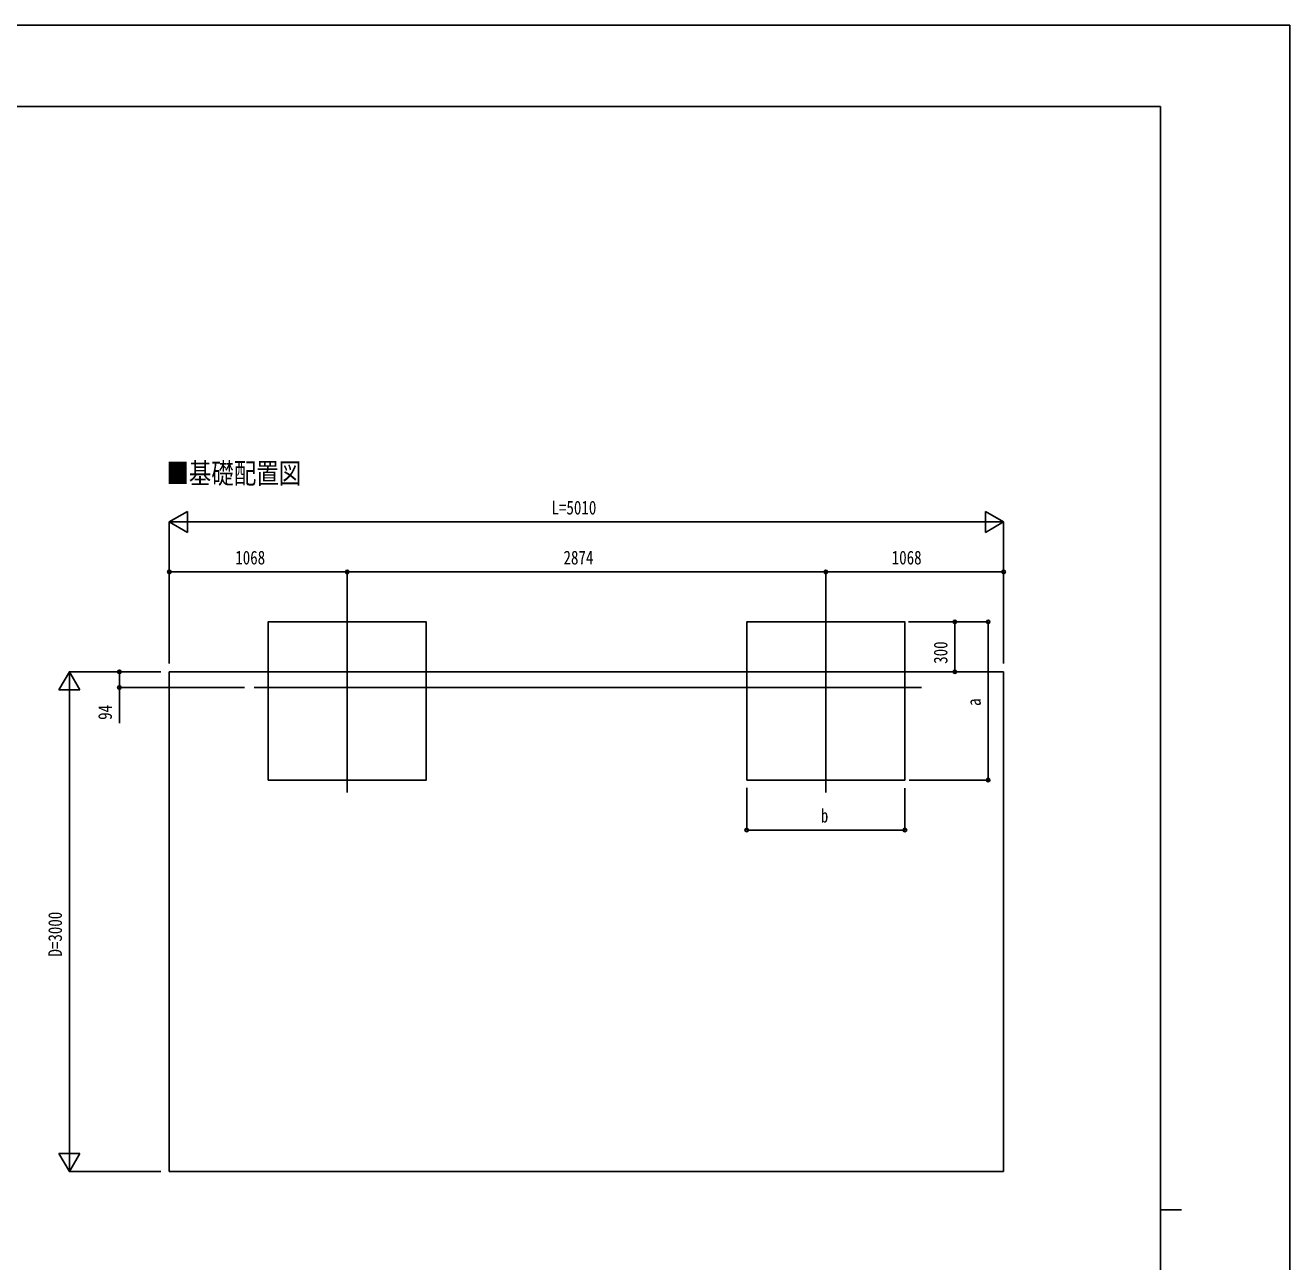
# Model space of a CAD drawing. Units: millimetres, scale not verified. Extents: x -10512 to 10512, y -7425 to 7425.
# Drawn here: x 2920 to 10512, y 0 to 7425 of the extents above; entities that cross this region are included whole.
import ezdxf
from ezdxf.enums import TextEntityAlignment as Align

# ---------------------------------------------------------------- set-up
doc = ezdxf.new("R2010")
doc.units = ezdxf.units.MM
doc.header["$LTSCALE"] = 30
for name, color, linetype in [('0-2_USER1', 3, 'Continuous'), ('0-3_YKK_12', 2, 'Continuous'), ('0-4_YKK_A1', 4, 'Continuous'), ('0-5_YKK_D', 6, 'Continuous'), ('0-6_YKK_ZWAK', 7, 'Continuous')]:
    doc.layers.add(name, color=color, linetype=linetype)
doc.styles.add('ＭＳ ゴシック', font='')
doc.styles.get('ＭＳ ゴシック').set_extended_font_data('MS Gothic')

msp = doc.modelspace()

# ---------------------------------------------------------------- linework, layer by layer
at = {"layer": '0-3_YKK_12'}
for p, q in [((4852.55, 3923.71), (4852.55, 2817.06)), ((7726.55, 3923.71), (7726.55, 2817.06)), ((4293.88, 3448.45), (8300.79, 3448.45))]:
    msp.add_line(p, q, dxfattribs=at)
at = {"layer": '0-4_YKK_A1'}
for p, q in [((3784.55, 3542.45), (8794.55, 3542.45)), ((3784.55, 3542.45), (3784.55, 542.45)), ((8794.55, 3542.45), (8794.55, 542.45)), ((8794.55, 542.45), (3784.55, 542.45))]:
    msp.add_line(p, q, dxfattribs=at)
for points in [[(4377.75, 2892.45), (5327.75, 2892.45), (5327.75, 3842.45), (4377.75, 3842.45)], [(7251.75, 2892.45), (8201.75, 2892.45), (8201.75, 3842.45), (7251.75, 3842.45)]]:
    msp.add_lwpolyline(points, close=True, dxfattribs=at)
at = {"layer": '0-5_YKK_D'}
for p, q in [((3784.55, 4442.45), (3892.8, 4504.95)), ((3892.8, 4379.95), (3892.8, 4504.95)), ((8794.55, 4442.45), (8686.3, 4504.95)), ((8686.3, 4504.95), (8686.3, 4379.95)), ((3784.55, 3592.45), (3784.55, 4443.45)), ((3784.55, 4442.45), (3892.8, 4379.95)), ((3784.55, 4442.45), (4001.06, 4442.45)), ((3909.55, 4442.45), (8669.55, 4442.45)), ((8794.55, 4442.45), (8578.04, 4442.45)), ((8794.55, 4442.45), (8686.3, 4379.95)), ((8794.55, 3592.45), (8794.55, 4443.45)), ((3784.55, 3593.45), (3784.55, 4143.45)), ((4852.55, 4142.45), (3784.55, 4142.45)), ((4852.55, 3924.71), (4852.55, 4143.45)), ((4852.55, 3924.71), (4852.55, 4143.45)), ((4852.55, 4142.45), (7726.55, 4142.45)), ((7726.55, 3924.71), (7726.55, 4143.45)), ((7726.55, 3924.71), (7726.55, 4143.45)), ((7726.55, 4142.45), (8794.55, 4142.45)), ((8794.55, 3592.45), (8794.55, 4143.45)), ((8222.48, 3842.45), (8702.75, 3842.45)), ((8222.48, 3842.45), (8502.75, 3842.45)), ((8501.75, 3542.45), (8501.75, 3842.45)), ((8701.75, 2892.45), (8701.75, 3842.45)), ((3184.55, 3542.45), (3122.05, 3434.2)), ((3734.55, 3542.45), (3183.55, 3542.45)), ((3184.55, 3542.45), (3247.05, 3434.2)), ((3184.55, 3542.45), (3184.55, 3325.95)), ((3734.55, 3542.45), (3483.55, 3542.45)), ((3122.05, 3434.2), (3247.05, 3434.2)), ((3184.55, 667.45), (3184.55, 3417.45)), ((4235.24, 3448.45), (3483.55, 3448.45)), ((8227.57, 2892.45), (8702.75, 2892.45)), ((7251.75, 2845.36), (7251.75, 2591.45)), ((8201.75, 2843.44), (8201.75, 2591.45)), ((7251.75, 2592.45), (8201.75, 2592.45)), ((3184.55, 542.45), (3184.55, 758.96)), ((3184.55, 542.45), (3122.05, 650.7)), ((3247.05, 650.7), (3122.05, 650.7)), ((3184.55, 542.45), (3247.05, 650.7)), ((3734.55, 542.45), (3183.55, 542.45))]:
    msp.add_line(p, q, dxfattribs=at)
msp.add_lwpolyline([(3484.55, 3542.45), (3484.55, 3448.45), (3484.55, 3233.95)], dxfattribs=at)
for centre in [(3784.55, 4142.45), (4852.55, 4142.45), (4852.55, 4142.45), (7726.55, 4142.45), (7726.55, 4142.45), (8794.55, 4142.45), (8501.75, 3842.45), (8701.75, 3842.45), (3484.55, 3542.45), (8501.75, 3542.45), (3484.55, 3448.45), (8701.75, 2892.45), (7251.75, 2592.45), (8201.75, 2592.45)]:
    msp.add_circle(centre, 10.62, dxfattribs=at)
at = {"layer": '0-6_YKK_ZWAK'}
for p, q in [((9737.55, 6937.5), (-9762.45, 6937.5)), ((9737.55, 6937.5), (9737.55, -6312.5)), ((9737.55, 312.5), (9862.55, 312.5))]:
    msp.add_line(p, q, dxfattribs=at)
msp.add_lwpolyline([(-10512.5, -7425), (10512.5, -7425), (10512.5, 7425), (-10512.5, 7425)], close=True, dxfattribs=at)

# ---------------------------------------------------------------- texts
at = {"layer": '0-2_USER1', "style": 'ＭＳ ゴシック', "width": 0.8}
msp.add_text('■基礎配置図', height=123.8, dxfattribs=at).set_placement((3766.54, 4635.84), align=Align.BOTTOM_LEFT)
at = {"layer": '0-5_YKK_D', "style": 'ＭＳ ゴシック', "width": 0.8}
for s, p in [('L=5010', (6079.55, 4462.45)), ('1068', (4180.55, 4162.45)), ('2874', (6151.55, 4162.45)), ('1068', (8122.55, 4162.45)), ('b', (7696.75, 2612.45))]:
    msp.add_text(s, height=82.48, dxfattribs=at).set_placement(p, align=Align.BOTTOM_LEFT)
for s, p in [('300', (8481.75, 3590.45)), ('a', (8681.75, 3337.45)), ('94', (3464.55, 3253.95)), ('D=3000', (3164.55, 1832.45))]:
    msp.add_text(s, height=82.48, rotation=90, dxfattribs=at).set_placement(p, align=Align.BOTTOM_LEFT)

doc.saveas('drawing.dxf')
